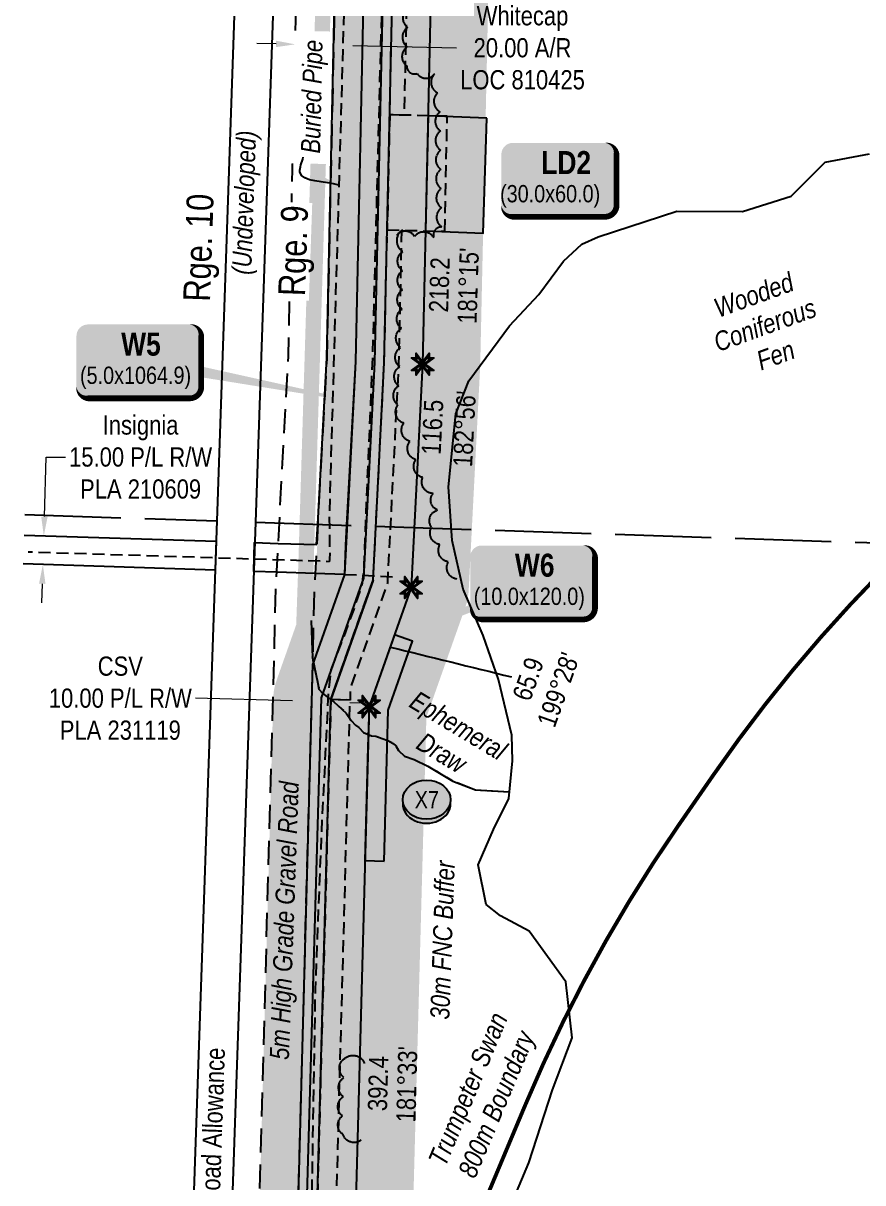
# Model space of a CAD drawing. Extents: x 347027 to 352250, y 6156875 to 6165050.
# Drawn here: x 348867 to 349304, y 6162963 to 6163567 of the extents above; entities that cross this region are included whole.
import ezdxf
from ezdxf.enums import TextEntityAlignment as Align

# ---------------------------------------------------------------- set-up
doc = ezdxf.new("R2010")
doc.units = 0
doc.header["$LTSCALE"] = 5
doc.header["$PDSIZE"] = 20
for name, pattern in [('0', [1, 1, 0]), ('DASHDOT2', [5, 2.5, -1.25, 0, -1.25]), ('foc-ACCESSROAD', [3.75, 2.5, -1.25]), ('foc-TOPO-ephemeral', [6.25, 3.125, -0.625, 0.625, -0.625, 0.625, -0.625]), ('foc-TRAV', [1.875, 1.25, -0.625]), ('foc-UNSURVEYED', [12.5, 10, -2.5]), ('HIDDEN2', [1.875, 1.25, -0.625]), ('UG_PIPE', [1.875, 1.25, -0.625])]:
    doc.linetypes.add(name, pattern=pattern)
doc.layers.get('Defpoints').update_dxf_attribs({"color": 9})
for name, color, linetype in [('AS-PIPE-UG', 44, 'UG_PIPE'), ('AS-PIPE-UG-T', 44, 'Continuous'), ('AS-ROADS', 254, 'Continuous'), ('AS-WILDLIFE', 131, 'DASHDOT2'), ('C-RW', 13, 'Continuous'), ('D-TXT', 6, 'Continuous'), ('F-AR', 190, 'foc-ACCESSROAD'), ('F-RW', 190, 'Continuous'), ('L-BD', 7, 'Continuous'), ('L-MON', 1, 'Continuous'), ('L-ROAD-T', 7, 'Continuous'), ('L-SEC', 7, 'Continuous'), ('L-USEC', 7, 'foc-UNSURVEYED'), ('P-BUFFER-H 30m', 51, 'Continuous'), ('P-BUFFER-T', 40, 'Continuous'), ('P-CROSSINGS', 250, 'Continuous'), ('P-PROPOSED', 10, 'Continuous'), ('P-PROPOSED-H', 21, 'Continuous'), ('P-TEMP-BLOCKS', 250, 'Continuous'), ('P-TEMP-H', 41, 'Continuous'), ('P-TEMP_LOG DECK', 46, 'Continuous'), ('P-TEMP_WORKSPACE', 46, 'Continuous'), ('P-TRAV', 4, 'foc-TRAV'), ('P-WORKAREA', 113, 'Continuous'), ('P-WORKAREA-H', 111, 'Continuous'), ('T-BUSH', 110, '0'), ('T-DRAW', 143, 'foc-TOPO-ephemeral'), ('T-EXISTING TFA', 220, 'HIDDEN2'), ('T-WATER-T', 170, 'Continuous'), ('WETLAND', 143, 'Continuous'), ('WETLAND-T', 146, 'Continuous')]:
    doc.layers.add(name, color=color, linetype=linetype)
for name, color, linetype, lineweight in [('C-RW-T', 13, 'Continuous', 9), ('F-RW-T', 190, 'Continuous', 9), ('T-TEXT', 48, 'Continuous', 18)]:
    doc.layers.add(name, color=color, linetype=linetype, lineweight=lineweight)
doc.layers.add('CSV_Points', color=7, linetype='Continuous', plot=False)
doc.styles.add('100L', font='ARIALN.TTF', dxfattribs={"height": 11})
doc.styles.add('240', font='ARIALN.TTF', dxfattribs={"height": 30})
doc.styles.add('80', font='ARIALN.TTF', dxfattribs={"height": 10})
doc.styles.add('80CG', font='ARIALN.TTF', dxfattribs={"height": 10})
doc.styles.add('80L', font='ARIALN.TTF', dxfattribs={"height": 10})
doc.styles.add('80LS', font='ARIALNI.TTF', dxfattribs={"height": 10})
doc.styles.add('BOLD', font='ARIALNB.TTF')
doc.styles.add('Crossing', font='ARIALN.TTF', dxfattribs={"height": 10})
doc.styles.add('foc-LtypeFont', font='ARIALN.TTF', dxfattribs={"height": 7.35})
doc.linetypes.add('foc-TOPO-flowdirection-NOLINE', pattern='A,0,[">",foc-LtypeFont,S=0.3,R=0,X=0,Y=-0.945],-20,[">",foc-LtypeFont,S=0.3,R=0,X=0,Y=-0.945],0', length=20)
doc.dimstyles.new('Compass 5 000', dxfattribs={"dimscale": 5, "dimtxt": 9, "dimasz": 2, "dimexe": 0.2, "dimexo": 0.0625, "dimgap": 0.5, "dimtad": 0, "dimtih": 1, "dimtoh": 1, "dimzin": 0, "dimdsep": 46, "dimtxsty": '80CG', "dimcen": 0.1, "dimse1": 1, "dimse2": 1, "dimclrd": 256, "dimclrt": 256, "dimaunit": 1, "dimadec": 4, "dimazin": 0, "dimtfac": 0.06, "dimtofl": 0, "dimtmove": 0, "dimatfit": 1, "dimfxl": 0.2, "dimtolj": 1, "dimtzin": 0, "dimlwd": -1, "dimarcsym": 0})

# ---------------------------------------------------------------- blocks, each defined once
blk = doc.blocks.new('*D114')
at = {"layer": 'C-RW-T', "transparency": 16777216}
for p, q in [((349006.76, 6163214.05), (348956.23, 6163215.42)), ((349036.75, 6163213.24), (349046.74, 6163212.97))]:
    blk.add_line(p, q, dxfattribs=at)
for points in [[(349006.81, 6163215.72), (349006.72, 6163212.39), (349016.76, 6163213.78)], [(349036.79, 6163214.91), (349036.7, 6163211.57), (349026.75, 6163213.51)]]:
    blk.add_solid(points, dxfattribs=at)
at = {"layer": 'Defpoints', "color": 0, "transparency": 16777216}
for p in [(349016.76, 6163213.78), (349016.39, 6163200.25), (349026.38, 6163199.97)]:
    blk.add_point(p, dxfattribs=at)
at = {"layer": 'C-RW-T', "transparency": 16777216, "insert": (348917.15, 6163215.42), "char_height": 10, "attachment_point": 5, "style": '80CG'}
blk.add_mtext('\\A1;CSV\\P10.00 P/L R/W\\PPLA 231119', dxfattribs=at)
blk = doc.blocks.new('*D88')
at = {"layer": 'Defpoints', "color": 0, "transparency": 16777216}
for p in [(348954.56, 6163297.57), (348876.82, 6163285.06), (348954.08, 6163282.59)]:
    blk.add_point(p, dxfattribs=at)
at = {"layer": 'F-RW-T', "transparency": 16777216}
for p, q in [((348877.62, 6163310.04), (348878.61, 6163341.04)), ((348878.61, 6163341.04), (348888.61, 6163341.04)), ((348876.5, 6163275.07), (348876.18, 6163265.07))]:
    blk.add_line(p, q, dxfattribs=at)
for points in [[(348875.95, 6163310.1), (348879.29, 6163309.99), (348877.3, 6163300.05)], [(348874.83, 6163275.12), (348878.17, 6163275.01), (348876.82, 6163285.06)]]:
    blk.add_solid(points, dxfattribs=at)
at = {"layer": 'F-RW-T', "transparency": 16777216, "insert": (348927.7, 6163341.04), "char_height": 10, "attachment_point": 5, "style": '80CG'}
blk.add_mtext('\\A1;Insignia\\P15.00 P/L R/W\\PPLA 210609', dxfattribs=at)
blk = doc.blocks.new('*D93')
at = {"layer": 'Defpoints', "color": 0, "transparency": 16777216}
for p in [(349008.8, 6163581.94), (349028.79, 6163581.5), (349028.22, 6163555.65)]:
    blk.add_point(p, dxfattribs=at)
at = {"layer": 'F-RW-T', "transparency": 16777216}
for p, q in [((348998.24, 6163556.31), (348988.24, 6163556.53)), ((349038.22, 6163555.44), (349092.25, 6163554.25))]:
    blk.add_line(p, q, dxfattribs=at)
for points in [[(348998.27, 6163557.98), (348998.2, 6163554.64), (349008.23, 6163556.09)], [(349038.26, 6163557.1), (349038.19, 6163553.77), (349028.22, 6163555.65)]]:
    blk.add_solid(points, dxfattribs=at)
at = {"layer": 'F-RW-T', "transparency": 16777216, "insert": (349126.59, 6163554.25), "char_height": 10, "attachment_point": 5, "style": '80CG'}
blk.add_mtext('\\A1;Whitecap\\P20.00 A/R\\PLOC 810425', dxfattribs=at)
blk = doc.blocks.new('TEMP')
h = blk.add_hatch(color=255)
h.dxf.hatch_style = 1
h.paths.add_polyline_path([(-1.15, -0.67), (-0.67, -0.67), (-0.67, -1.15), (0, -0.25), (0.67, -1.15), (0.67, -0.67), (1.15, -0.67), (0.25, 0), (1.15, 0.67), (0.67, 0.67), (0.67, 1.15), (0, 0.25), (-0.67, 1.15), (-0.67, 0.67), (-1.15, 0.67), (-0.25, 0)])
h = blk.add_hatch(color=1)
h.dxf.hatch_style = 1
h.paths.add_polyline_path([(-0.06, 0), (0.57, -0.85), (0.57, -0.36), (0, 0.06), (-0.85, -0.57), (-0.36, -0.57), (0.06, 0), (-0.57, 0.85), (-0.57, 0.36), (0, -0.06), (0.85, 0.57), (0.36, 0.57)])
at = {"color": 1}
for p, q in [((-0.08, 0), (0.08, 0)), ((0, 0.08), (0, -0.08))]:
    blk.add_line(p, q, dxfattribs=at)
at = {"color": 255, "flags": 128}
blk.add_lwpolyline([(-0.25, 0), (-1.15, 0.67), (-0.67, 0.67), (-0.67, 1.15), (0, 0.25), (0.67, 1.15), (0.67, 0.67), (1.15, 0.67), (0.25, 0), (1.15, -0.67), (0.67, -0.67), (0.67, -1.15), (0, -0.25), (-0.67, -1.15), (-0.67, -0.67), (-1.15, -0.67)], close=True, dxfattribs=at)
at = {"color": 1, "flags": 128}
blk.add_lwpolyline([(-0.08, 0), (-0.85, 0.57), (-0.57, 0.57), (-0.57, 0.85), (0, 0.08), (0.57, 0.85), (0.57, 0.57), (0.85, 0.57), (0.08, 0), (0.85, -0.57), (0.57, -0.57), (0.57, -0.85), (0, -0.08), (-0.57, -0.85), (-0.57, -0.57), (-0.85, -0.57)], close=True, dxfattribs=at)
blk = doc.blocks.new('xing2')
h = blk.add_hatch(color=50)
h.dxf.hatch_style = 1
edge = h.paths.add_edge_path()
edge.add_ellipse((0, 0), major_axis=(-12.5, 0), ratio=0.816297, start_angle=0, end_angle=360)
h = blk.add_hatch(color=250)
h.dxf.hatch_style = 1
edge = h.paths.add_edge_path()
edge.add_ellipse((0, -2.05), major_axis=(-12.5, 0), ratio=0.816297, start_angle=0, end_angle=180)
edge.add_line((12.5, -2.05), (12.5, 0))
edge.add_ellipse((0, 0), major_axis=(-12.5, 0), ratio=0.816297, start_angle=0, end_angle=180, ccw=False)
edge.add_line((-12.5, 0), (-12.5, -2.05))
at = {"color": 250}
blk.add_ellipse((0, 0), major_axis=(-12.5, 0), ratio=0.816297, dxfattribs=at)
blk.add_ellipse((0, -2.05), major_axis=(-12.5, 0), ratio=0.816297, start_param=0, end_param=3.141593, dxfattribs=at)
at = {"color": 250, "style": 'Crossing'}
blk.add_attdef('CROSSING', text='', height=9, dxfattribs=at).set_placement((0.09, 0.02), align=Align.MIDDLE_CENTER)
at = {"color": 250, "style": 'Crossing', "flags": 1}
for tag, p in [('OWNER', (0.09, -12.49)), ('DESCRIPTION', (0.09, -25.77)), ('LOCATION', (0.09, -39.3)), ('DWG_REF', (0.09, -52.84))]:
    blk.add_attdef(tag, text='', height=9, dxfattribs=at).set_placement(p, align=Align.MIDDLE_CENTER)
blk = doc.blocks.new('*U173')
h = blk.add_hatch(color=191)
edge = h.paths.add_edge_path()
edge.add_line((-26.5, -20), (26.5, -20))
edge.add_arc((26.5, -14), 6, 270, 360)
edge.add_line((32.5, -14), (32.5, 12.5))
edge.add_arc((26.5, 12.5), 6, 0, 90)
edge.add_line((26.5, 18.5), (-26.5, 18.5))
edge.add_arc((-26.5, 12.5), 6, 90, 180)
edge.add_line((-32.5, 12.5), (-32.5, -14))
edge.add_arc((-26.5, -14), 6, 180, 270)
at = {"color": 250, "flags": 128}
blk.add_lwpolyline([(-26.5, -20, 3, 3, 0), (26.5, -20, 3, 3, 0.414214), (32.5, -14, 3, 3, 0), (32.5, 12.5, 3, 0, 0.414214), (26.5, 18.5, 0, 0, 0), (-26.5, 18.5, 0, 0, 0.414214), (-32.5, 12.5, 0, 0, 0), (-32.5, -14, 0, 3, 0.414214)], format="xyseb", close=True, dxfattribs=at)
at = {"flags": 128}
blk.add_lwpolyline([(-67.23, -29.66, 0, 7.5, 0), (0, 0, 0, 0, 0)], format="xyseb", dxfattribs=at)
at = {"color": 250}
for tag, p, height, style in [('TEMP_AREA_W1_001', (-9.21, 2.24), 12, 'BOLD'), ('ENTER_TEXT_001', (-30.66, -12.47), 9, '80')]:
    blk.add_attdef(tag, p, '', height=height, dxfattribs=dict(at, style=style))
blk = doc.blocks.new('*U168')
h = blk.add_hatch(color=191)
edge = h.paths.add_edge_path()
edge.add_line((-24, -20), (24, -20))
edge.add_arc((24, -14), 6, 270, 360)
edge.add_line((30, -14), (30, 12.5))
edge.add_arc((24, 12.5), 6, 0, 90)
edge.add_line((24, 18.5), (-24, 18.5))
edge.add_arc((-24, 12.5), 6, 90, 180)
edge.add_line((-30, 12.5), (-30, -14))
edge.add_arc((-24, -14), 6, 180, 270)
at = {"color": 250, "flags": 128}
blk.add_lwpolyline([(-24, -20, 3, 3, 0), (24, -20, 3, 3, 0.414214), (30, -14, 3, 3, 0), (30, 12.5, 3, 0, 0.414214), (24, 18.5, 0, 0, 0), (-24, 18.5, 0, 0, 0.414214), (-30, 12.5, 0, 0, 0), (-30, -14, 0, 3, 0.414214)], format="xyseb", close=True, dxfattribs=at)
at = {"flags": 128}
blk.add_lwpolyline([(-29.93, -10.44, 0, 7.5, 0), (0, 0, 0, 0, 0)], format="xyseb", dxfattribs=at)
at = {"color": 250}
for tag, p, height, style in [('TEMP_AREA_W1_001', (-9.21, 2.24), 12, 'BOLD'), ('ENTER_TEXT_001', (-30.66, -12.47), 9, '80')]:
    blk.add_attdef(tag, p, '', height=height, dxfattribs=dict(at, style=style))
blk = doc.blocks.new('*U213')
h = blk.add_hatch(color=111)
edge = h.paths.add_edge_path()
edge.add_line((-26.5, -20), (26.5, -20))
edge.add_arc((26.5, -14), 6, 270, 360)
edge.add_line((32.5, -14), (32.5, 12.5))
edge.add_arc((26.5, 12.5), 6, 0, 90)
edge.add_line((26.5, 18.5), (-26.5, 18.5))
edge.add_arc((-26.5, 12.5), 6, 90, 180)
edge.add_line((-32.5, 12.5), (-32.5, -14))
edge.add_arc((-26.5, -14), 6, 180, 270)
at = {"color": 250, "flags": 128}
blk.add_lwpolyline([(-26.5, -20, 3, 3, 0), (26.5, -20, 3, 3, 0.414214), (32.5, -14, 3, 3, 0), (32.5, 12.5, 3, 0, 0.414214), (26.5, 18.5, 0, 0, 0), (-26.5, 18.5, 0, 0, 0.414214), (-32.5, 12.5, 0, 0, 0), (-32.5, -14, 0, 3, 0.414214)], format="xyseb", close=True, dxfattribs=at)
at = {"flags": 128}
blk.add_lwpolyline([(124.21, -23.77, 0, 7.5, 0), (0, 0, 0, 0, 0)], format="xyseb", dxfattribs=at)
at = {"color": 250}
for tag, p, height, style in [('TEMP_AREA_W1_001', (-9.21, 2.24), 12, 'BOLD'), ('ENTER_TEXT_001', (-30.66, -12.47), 9, '80')]:
    blk.add_attdef(tag, p, '', height=height, dxfattribs=dict(at, style=style))

msp = doc.modelspace()

# ---------------------------------------------------------------- hatches: boundary and pattern name
at = {"layer": 'P-BUFFER-H 30m'}
h = msp.add_hatch(color=256, dxfattribs=at)
h.dxf.hatch_style = 1
edge = h.paths.add_edge_path()
edge.add_line((350561.679, 6159856.31), (350365.971, 6160285.611))
edge.add_line((350365.971, 6160285.611), (350220.064, 6160604.78))
edge.add_line((350220.064, 6160604.78), (350183.732, 6160605.048))
edge.add_arc((350183.953, 6160635.039), 29.992, 204.532629, 269.57728, ccw=False)
edge.add_line((350156.668, 6160622.586), (350114.564, 6160714.837))
edge.add_line((350114.564, 6160714.837), (349783.39, 6160716.713))
edge.add_arc((349766.947, 6160741.796), 29.992, 269.674035, 303.246523, ccw=False)
edge.add_line((349766.776, 6160711.805), (349618.728, 6160712.647))
edge.add_arc((349618.898, 6160742.639), 29.992, 216.846165, 269.674035, ccw=False)
edge.add_line((349594.897, 6160724.653), (349508.141, 6160840.428))
edge.add_line((349508.141, 6160840.428), (349357.079, 6160871.781))
edge.add_arc((349363.174, 6160901.148), 29.992, 207.256048, 258.274614, ccw=False)
edge.add_line((349336.512, 6160887.412), (348991.208, 6161557.689))
edge.add_arc((349017.87, 6161571.424), 29.992, 178.729833, 207.256048, ccw=False)
edge.add_line((348987.885, 6161572.089), (348997.625, 6162011.367))
edge.add_line((348997.625, 6162011.367), (348940.987, 6162170.886))
edge.add_arc((348969.25, 6162180.921), 29.992, 164.580892, 199.547517, ccw=False)
edge.add_line((348940.338, 6162188.895), (348956.07, 6162245.937))
edge.add_line((348956.07, 6162245.937), (348974.144, 6162772.889))
edge.add_arc((349004.119, 6162771.861), 29.992, 166.391782, 178.035574, ccw=False)
edge.add_line((348974.968, 6162778.918), (348986.248, 6162825.512))
edge.add_line((348986.248, 6162825.512), (348996.803, 6163215.55))
edge.add_arc((349026.784, 6163214.739), 29.992, 160.538831, 178.449874, ccw=False)
edge.add_line((348998.505, 6163224.731), (349019.062, 6163282.907))
edge.add_line((349019.062, 6163282.907), (349024.619, 6163391.279))
edge.add_line((349024.619, 6163391.279), (349029.381, 6163608.615))
edge.add_arc((349059.366, 6163607.958), 29.992, 178.041935, 178.744834, ccw=False)
edge.add_line((349029.392, 6163608.983), (349039.815, 6163913.859))
edge.add_line((349039.815, 6163913.859), (349023.271, 6163975.867))
edge.add_arc((349052.25, 6163983.598), 29.992, 178.001176, 194.938461, ccw=False)
edge.add_line((349022.276, 6163984.644), (349041.614, 6164538.74))
edge.add_arc((349071.588, 6164537.694), 29.992, 88.001176, 178.001176, ccw=False)
edge.add_line((349072.634, 6164567.668), (349092.616, 6164566.97))
edge.add_arc((349091.57, 6164536.996), 29.992, -1.996763, 88.001176, ccw=False)
edge.add_line((349121.544, 6164535.951), (349102.465, 6163988.719))
edge.add_line((349102.465, 6163988.719), (349118.972, 6163926.759))
edge.add_arc((349089.991, 6163919.038), 29.992, -1.955284, 14.917829, ccw=False)
edge.add_line((349119.966, 6163918.014), (349109.338, 6163606.697))
edge.add_line((349109.338, 6163606.697), (349104.563, 6163388.794))
edge.add_arc((349074.578, 6163389.451), 29.992, 357.064459, 358.744834, ccw=False)
edge.add_line((349104.531, 6163387.915), (349098.564, 6163271.561))
edge.add_arc((349068.612, 6163273.097), 29.992, 340.538872, 357.064459, ccw=False)
edge.add_line((349096.89, 6163263.105), (349076.539, 6163205.512))
edge.add_line((349076.539, 6163205.512), (349066.055, 6162818.071))
edge.add_arc((349036.074, 6162818.883), 29.992, 346.396189, 358.449874, ccw=False)
edge.add_line((349065.224, 6162811.828), (349053.905, 6162765.055))
edge.add_line((349053.905, 6162765.055), (349035.804, 6162237.302))
edge.add_arc((349005.829, 6162238.33), 29.992, 344.580892, 358.035574, ccw=False)
edge.add_line((349034.742, 6162230.356), (349021.628, 6162182.809))
edge.add_line((349021.628, 6162182.809), (349076.07, 6162029.474))
edge.add_arc((349047.807, 6162019.439), 29.992, -1.270167, 19.547517, ccw=False)
edge.add_line((349077.791, 6162018.775), (349068.13, 6161583.021))
edge.add_line((349068.13, 6161583.021), (349396.688, 6160945.244))
edge.add_line((349396.688, 6160945.244), (349542.899, 6160914.898))
edge.add_arc((349536.804, 6160885.531), 29.992, 36.846974, 78.274614, ccw=False)
edge.add_line((349560.805, 6160903.517), (349644.01, 6160792.484))
edge.add_line((349644.01, 6160792.484), (349731.34, 6160791.99))
edge.add_arc((349747.777, 6160766.903), 29.992, 89.675558, 123.233168, ccw=False)
edge.add_line((349747.947, 6160796.894), (350146.943, 6160794.635))
edge.add_arc((350146.773, 6160764.643), 29.992, 24.534681, 89.675558, ccw=False)
edge.add_line((350174.057, 6160777.097), (350216.192, 6160684.79))
edge.add_line((350216.192, 6160684.79), (350252.67, 6160684.52))
edge.add_arc((350252.448, 6160654.529), 29.992, 24.544948, 89.57728, ccw=False)
edge.add_line((350279.73, 6160666.988), (350438.731, 6160318.817))
edge.add_line((350438.731, 6160318.817), (350631.522, 6159895.841))
edge.add_line((350631.522, 6159895.841), (350638.648, 6159888.334))
edge.add_arc((350616.895, 6159867.686), 29.992, 24.532495, 43.508368, ccw=False)
edge.add_line((350644.18, 6159880.139), (350902.004, 6159315.244))
edge.add_line((350902.004, 6159315.244), (351126.157, 6158824.124))
edge.add_line((351126.157, 6158824.124), (351234.707, 6158605.614))
edge.add_arc((351207.847, 6158592.27), 29.992, 26.129679, 26.416974, ccw=False)
edge.add_line((351234.774, 6158605.479), (351316.752, 6158438.36))
edge.add_arc((351289.825, 6158425.151), 29.992, 18.811933, 26.129679, ccw=False)
edge.add_line((351318.215, 6158434.822), (351333.914, 6158388.739))
edge.add_arc((351305.524, 6158379.068), 29.992, -91.884012, 18.811933, ccw=False)
edge.add_line((351304.538, 6158349.092), (351283.175, 6158349.794))
edge.add_arc((351284.161, 6158379.77), 29.992, 198.811525, 268.115988, ccw=False)
edge.add_line((351255.771, 6158370.099), (351244.739, 6158402.484))
edge.add_line((351244.739, 6158402.484), (351188.214, 6158484.513))
edge.add_arc((351212.911, 6158501.531), 29.992, 204.539825, 214.570048, ccw=False)
edge.add_line((351185.628, 6158489.075), (351171.897, 6158519.148))
edge.add_arc((351199.18, 6158531.605), 29.992, 183.010425, 204.539825, ccw=False)
edge.add_line((351169.229, 6158530.03), (351167.605, 6158560.922))
edge.add_line((351167.605, 6158560.922), (351054.161, 6158789.274))
edge.add_arc((351081.021, 6158802.618), 29.992, 204.532495, 206.417911, ccw=False)
edge.add_line((351053.737, 6158790.165), (350829.242, 6159282.034))
edge.add_line((350829.242, 6159282.034), (350574.884, 6159839.335))
edge.add_line((350574.884, 6159839.335), (350567.748, 6159846.855))
edge.add_arc((350589.506, 6159867.498), 29.992, 201.903199, 223.493699, ccw=False)
at = {"layer": 'P-PROPOSED-H'}
h = msp.add_hatch(color=256, dxfattribs=at)
h.dxf.hatch_style = 1
h.paths.add_polyline_path([(349071.588, 6164537.694), (349091.57, 6164536.996), (349072.336, 6163985.307), (349089.991, 6163919.038), (349079.357, 6163607.538), (349074.578, 6163389.451), (349068.612, 6163273.097), (349046.686, 6163211.048), (349036.074, 6162818.883), (349024.036, 6162769.138), (349005.829, 6162238.33), (348990.204, 6162181.676), (349047.807, 6162019.439), (349037.976, 6161576.064), (349376.58, 6160918.786), (349536.804, 6160885.531), (349628.943, 6160762.577), (349747.609, 6160761.905), (349747.777, 6160766.903), (350146.773, 6160764.643), (350196.848, 6160654.939), (350252.448, 6160654.529), (350411.449, 6160306.358), (350606.313, 6159878.834), (350616.895, 6159867.686), (350874.72, 6159302.791), (351099.077, 6158811.223), (351207.847, 6158592.27), (351289.825, 6158425.151), (351305.524, 6158379.068), (351284.161, 6158379.77), (351271.791, 6158416.084), (351212.911, 6158501.531), (351199.18, 6158531.605), (351197.229, 6158568.702), (351081.021, 6158802.618), (350856.526, 6159294.487), (350600.089, 6159856.344), (350589.506, 6159867.498), (350393.255, 6160298.066), (350239.396, 6160634.63), (350183.953, 6160635.039), (350133.893, 6160744.72), (349767.107, 6160746.798), (349766.947, 6160741.796), (349618.898, 6160742.639), (349525.341, 6160867.49), (349363.174, 6160901.148), (349017.87, 6161571.424), (349027.731, 6162016.21), (348969.25, 6162180.921), (348985.923, 6162241.373), (349004.119, 6162771.861), (349016.143, 6162821.534), (349026.784, 6163214.739), (349048.792, 6163277.021), (349054.595, 6163390.182), (349059.366, 6163607.958), (349069.942, 6163917.287), (349052.25, 6163983.598), (349071.588, 6164537.694), (349091.57, 6164536.996)])
at = {"layer": 'P-TEMP-H'}
h = msp.add_hatch(color=256, dxfattribs=at)
h.dxf.hatch_style = 1
h.paths.add_polyline_path([(349107.994, 6163517.682), (349077.415, 6163518.92), (349076.104, 6163458.949), (349106.072, 6163457.725)])
h = msp.add_hatch(color=256, dxfattribs=at)
h.dxf.hatch_style = 1
h.paths.add_polyline_path([(349054.509, 6163130.576), (349056.11, 6163189.727), (349056.637, 6163209.202), (349069.354, 6163245.183), (349059.928, 6163248.514), (349046.686, 6163211.048), (349046.117, 6163189.998), (349044.516, 6163130.846)])

# ---------------------------------------------------------------- linework, layer by layer
at = {"layer": 'AS-ROADS', "const_width": 7.998, "flags": 128}
msp.add_lwpolyline([(349013.377, 6164581.778), (349009.586, 6164537.537), (349008.951, 6164509.902), (349010.53, 6164486.983), (349011.878, 6164475.372), (349013.561, 6164460.078), (349016.457, 6164442.312), (349020.38, 6164424.222), (349035.41, 6164379.33), (349038.193, 6164371.006), (349043.684, 6164348.59), (349045.973, 6164328.386), (349046.188, 6164308.731), (349038.09, 6164077.297), (349032.317, 6163892.31), (349013.884, 6163286.376), (349004.496, 6163016.646), (349000.388, 6162847.2)], dxfattribs=at)
at = {"layer": 'AS-WILDLIFE', "const_width": 2, "flags": 128}
msp.add_lwpolyline([(349021.65, 6162177.75), (349016.106, 6162231.343), (349014.033, 6162254.653), (349012.645, 6162278.014), (349011.945, 6162301.405), (349011.933, 6162324.807), (349012.609, 6162348.199), (349013.972, 6162371.561), (349016.022, 6162394.872), (349018.756, 6162418.114), (349022.173, 6162441.265), (349026.269, 6162464.306), (349031.04, 6162487.216), (349036.483, 6162509.976), (349035.232, 6162559.327), (349035.272, 6162579.59), (349037.27, 6162640.526), (349038.244, 6162661.689), (349039.778, 6162682.818), (349041.872, 6162703.899), (349044.523, 6162724.917), (349047.73, 6162745.858), (349050.728, 6162763.839), (349054.849, 6162786.533), (349059.623, 6162809.099), (349065.045, 6162831.518), (349071.112, 6162853.771), (349077.817, 6162875.84), (349085.157, 6162897.707), (349093.124, 6162919.352), (349101.712, 6162940.759), (349128.049, 6163003.562), (349137.585, 6163025.385), (349147.767, 6163046.914), (349158.586, 6163068.13), (349170.031, 6163089.015), (349182.093, 6163109.55), (349194.761, 6163129.716), (349208.024, 6163149.496), (349226.234, 6163175.798), (349239.423, 6163194.288), (349253.138, 6163212.392), (349267.367, 6163230.095), (349282.098, 6163247.381), (349297.32, 6163264.238), (349313.019, 6163280.651), (349329.184, 6163296.606), (349345.799, 6163312.09), (349361.873, 6163329.258), (349378.447, 6163345.942), (349395.509, 6163362.128), (349413.043, 6163377.801), (349431.033, 6163392.948), (349449.465, 6163407.556), (349468.32, 6163421.611), (349487.585, 6163435.101), (349507.24, 6163448.014), (349527.269, 6163460.34), (349547.655, 6163472.066), (349568.379, 6163483.184), (349595.351, 6163497.17), (349616.179, 6163507.61), (349637.312, 6163517.417), (349658.731, 6163526.584), (349680.416, 6163535.101), (349702.348, 6163542.96), (349724.507, 6163550.155), (349746.873, 6163556.679), (349751.105, 6163580.221), (349756.042, 6163603.625), (349761.677, 6163626.871), (349768.007, 6163649.938), (349775.026, 6163672.804), (349782.727, 6163695.449), (349791.104, 6163717.854), (349800.148, 6163739.997), (349809.852, 6163761.859), (349820.208, 6163783.421), (349831.205, 6163804.662), (349853.183, 6163845.621), (349865.138, 6163867.1), (349877.746, 6163888.201), (349890.998, 6163908.905), (349904.879, 6163929.192), (349914.13, 6163941.858)], dxfattribs=at)
at = {"layer": 'CSV_Points'}
msp.add_point((349020.49, 6163221.014), dxfattribs=at)
at = {"layer": 'F-AR', "flags": 128}
msp.add_lwpolyline([(348989.348, 6162941.22), (348998.293, 6163275.967), (348999.964, 6163306.708), (349004.68, 6163393.467), (349009.399, 6163609.408), (349017.76, 6163855.348), (349017.864, 6163858.32), (349018.562, 6163878.309), (349019.085, 6163893.29), (349019.434, 6163903.28), (349026.691, 6164111.01), (349033.071, 6164293.661), (349032.763, 6164343.972), (349026.039, 6164373.186), (349024.198, 6164377.679), (349026.128, 6164433.91), (349030.432, 6164415.209), (349045.159, 6164379.258), (349052.744, 6164346.303), (349053.067, 6164293.372), (349046.674, 6164110.345), (349039.427, 6163902.886), (349039.078, 6163892.896), (349038.555, 6163877.908), (349037.743, 6163854.658), (349029.387, 6163608.85), (349024.663, 6163392.706), (349019.952, 6163306.043), (349018.273, 6163275.156), (349006.825, 6162846.78), (349010.223, 6162824.497), (349029.972, 6162794.301), (349062.709, 6162773.09), (349100.872, 6162750.46), (349139.141, 6162735.133), (349174.225, 6162722.703), (349246.007, 6162720.576), (349291.367, 6162721.486), (349322.249, 6162715.603), (349346.333, 6162690.726), (349363.253, 6162667.076), (349368.404, 6162632.033), (349376.939, 6162596.923), (349389.723, 6162569.319), (349433.866, 6162517.196), (349458.897, 6162486.29), (349463.415, 6162480.721), (349481.148, 6162445.302), (349493.58, 6162376.208), (349497.958, 6162334.66), (349477.783, 6162335.328), (349473.771, 6162373.386), (349461.98, 6162438.926), (349446.51, 6162469.824), (349432.455, 6162487.166), (349418.467, 6162504.441), (349372.717, 6162558.461), (349357.972, 6162590.297), (349348.756, 6162628.209), (349344.175, 6162659.378), (349330.935, 6162677.884), (349312.287, 6162697.146), (349289.679, 6162701.454), (349245.912, 6162700.575), (349170.501, 6162702.81), (349132.083, 6162716.421), (349092.003, 6162732.473), (349052.169, 6162756.093), (349015.553, 6162779.82), (348991.111, 6162817.188), (348986.79, 6162845.53), (348987.986, 6162890.252)], dxfattribs=at)
at = {"layer": 'F-RW'}
for points in [[(349044.376, 6163608.379), (349039.61, 6163390.784), (349034.943, 6163305.544), (349034.364, 6163294.953), (349033.927, 6163279.964), (349018.562, 6163280.471), (348998.574, 6163281.132), (348998.574, 6163281.132), (348986.59, 6163281.528), (348987.105, 6163296.515), (348999.388, 6163296.109), (349019.376, 6163295.449), (349019.952, 6163306.043), (349024.663, 6163392.706), (349029.387, 6163608.85)], [(348867.088, 6163300.355), (348967.004, 6163297.18), (348966.49, 6163282.192), (348866.575, 6163285.391)]]:
    msp.add_lwpolyline(points, dxfattribs=at)
at = {"layer": 'L-SEC'}
for p, q in [((348994.961, 6164112.066), (348967.368, 6163307.792)), ((349015.061, 6164111.376), (348987.468, 6163307.102)), ((348967.368, 6163307.792), (348939.777, 6162503.516)), ((348987.468, 6163307.102), (348959.877, 6162502.826))]:
    msp.add_line(p, q, dxfattribs=at)
at = {"layer": 'L-USEC'}
for p, q in [((348867.456, 6163311.081), (348967.367, 6163307.769)), ((348987.468, 6163307.102), (349792.112, 6163280.427))]:
    msp.add_line(p, q, dxfattribs=at)
at = {"layer": 'P-TEMP_LOG DECK'}
msp.add_lwpolyline([(349107.994, 6163517.682), (349077.415, 6163518.92), (349076.104, 6163458.949), (349106.072, 6163457.725)], close=True, dxfattribs=at)
at = {"layer": 'P-TEMP_WORKSPACE', "flags": 128}
msp.add_lwpolyline([(349048.792, 6163277.021), (349026.784, 6163214.739)], dxfattribs=at)
msp.add_lwpolyline([(349054.509, 6163130.576), (349056.11, 6163189.727), (349056.637, 6163209.202), (349069.354, 6163245.183), (349059.928, 6163248.514), (349046.686, 6163211.048), (349046.117, 6163189.998), (349044.516, 6163130.846)], close=True, dxfattribs=at)
at = {"layer": 'P-TRAV'}
msp.add_line((349033.927, 6163279.964), (349058.888, 6163278.684), dxfattribs=at)
at = {"layer": 'T-BUSH', "flags": 128}
for points in [[(349109.702, 6163839.635, 0.5205671), (349099.766, 6163838.503, 0.5205671), (349094.333, 6163832.242, 0.5205671), (349084.383, 6163833.238, 0.5205671), (349075.541, 6163832.964, 0.5205671), (349075.195, 6163822.97, 0.5205671), (349074.848, 6163812.976, 0.5205671), (349078.359, 6163807.005, 0.5205671), (349081.65, 6163797.741, 0.5205671), (349083.55, 6163787.933, 0.5205671), (349077.466, 6163784.331, 0.5205671), (349073.686, 6163777.703, 0.5205671), (349073.31, 6163767.71, 0.5205671), (349072.934, 6163757.717, 0.5205671), (349073.089, 6163747.728, 0.5205671), (349073.299, 6163737.741, 0.5205671), (349072.832, 6163727.752, 0.5205671), (349072.365, 6163717.763, 0.5205671), (349075.115, 6163710.698, 0.5205671), (349074.389, 6163700.725, 0.5205671), (349073.663, 6163690.751, 0.5205671), (349072.937, 6163680.777, 0.5205671), (349071.338, 6163671.918, 0.5205671), (349068.541, 6163664.799, 0.5205671), (349068.348, 6163654.802, 0.5205671), (349068.233, 6163644.803, 0.5205671), (349068.117, 6163634.803, 0.5205671), (349068.001, 6163624.804, 0.5205671), (349067.886, 6163614.805, 0.5205671), (349067.77, 6163604.805, 0.5205671), (349067.534, 6163594.809, 0.5205671), (349067.181, 6163584.816, 0.5205671), (349066.964, 6163574.818, 0.5205671), (349066.748, 6163564.82, 0.5205671), (349066.531, 6163554.823, 0.5205671), (349066.315, 6163544.825, 0.5205671), (349071.703, 6163540.877, 0.5205671), (349080.79, 6163540.733, 0.5205671), (349082.377, 6163530.859, 0.5205671), (349083.671, 6163520.961, 0.5205671), (349083.808, 6163510.962, 0.5205671), (349083.946, 6163500.962, 0.5205671), (349084.083, 6163490.963, 0.5205671), (349084.221, 6163480.964, 0.5205671), (349084.359, 6163470.965, 0.5205671), (349084.496, 6163460.966, 0.5205671), (349080.378, 6163455.424, 0.5205671), (349070.396, 6163456.022, 0.5205671), (349061.013, 6163456.584, 0.5205671)], [(349092.306, 6163277.494, -0.5205671), (349087.941, 6163286.492, -0.5205671), (349083.577, 6163295.489, -0.5205671), (349079.212, 6163304.486, -0.5205671), (349082.391, 6163313.496, -0.5205671), (349080.059, 6163322.063, -0.5205671), (349074.564, 6163330.418, -0.5205671), (349071.002, 6163339.703, -0.5205671), (349067.907, 6163349.211, -0.5205671), (349064.811, 6163358.72, -0.5205671), (349061.715, 6163368.229, -0.5205671), (349062.136, 6163378.2, -0.5205671), (349062.666, 6163388.186, -0.5205671), (349063.109, 6163398.176, -0.5205671), (349063.507, 6163408.168, -0.5205671), (349063.905, 6163418.16, -0.5205671), (349064.063, 6163428.158, -0.5205671), (349064.125, 6163438.158, -0.5205671), (349064.188, 6163448.158, -0.5205671), (349064.26, 6163459.572, -0.5205671)], [(349042.586, 6162985.218, -0.5205671), (349033.055, 6162988.245, -0.5205671), (349032.845, 6162997.82, -0.5205671), (349033.228, 6163007.813, -0.5205671), (349033.611, 6163017.806, -0.5205671), (349033.994, 6163027.798, -0.5205671), (349044.326, 6163025.147, -0.5205671)]]:
    msp.add_lwpolyline(points, format="xyb", dxfattribs=at)
at = {"layer": 'T-DRAW', "linetype": 'foc-TOPO-flowdirection-NOLINE', "flags": 128}
msp.add_lwpolyline([(349016.581, 6163255.918), (349017.143, 6163236.43), (349019.966, 6163223.103), (349020.506, 6163220.223), (349022.399, 6163217.992), (349025.049, 6163215.935), (349028.316, 6163213.591), (349034.734, 6163207.681), (349037.284, 6163203.793), (349039.638, 6163201.423), (349041.352, 6163200.101), (349043.863, 6163197.583), (349048.026, 6163195.875), (349050.166, 6163195.632), (349053.551, 6163194.51), (349056.479, 6163193.376), (349059.263, 6163191.932), (349060.673, 6163190.602), (349062.037, 6163188.203), (349065.17, 6163185.246), (349070.247, 6163183.564), (349077.356, 6163180.112), (349090.382, 6163172.259), (349102.093, 6163167.721), (349119.798, 6163166.708)], dxfattribs=at)
at = {"layer": 'T-DRAW', "flags": 128}
msp.add_lwpolyline([(349016.581, 6163255.918), (349017.143, 6163236.43), (349019.966, 6163223.103), (349020.506, 6163220.223), (349022.399, 6163217.992), (349025.049, 6163215.935), (349028.316, 6163213.591), (349034.734, 6163207.681), (349037.284, 6163203.793), (349039.638, 6163201.423), (349041.352, 6163200.101), (349043.863, 6163197.583), (349048.026, 6163195.875), (349050.166, 6163195.632), (349053.551, 6163194.51), (349056.479, 6163193.376), (349059.263, 6163191.932), (349060.673, 6163190.602), (349062.037, 6163188.203), (349065.17, 6163185.246), (349070.247, 6163183.564), (349077.356, 6163180.112), (349090.382, 6163172.259), (349102.093, 6163167.721), (349119.798, 6163166.708)], dxfattribs=at)
at = {"layer": 'T-EXISTING TFA', "flags": 128}
for points in [[(349064.921, 6163519.193), (349057.425, 6163519.357), (349059.366, 6163607.958), (349068.575, 6163877.317), (349076.275, 6163877.166), (349066.862, 6163607.748)], [(349063.607, 6163459.222), (349062.087, 6163389.881), (349056.224, 6163275.55), (349036.955, 6163221.017), (349036.778, 6163214.468), (349026.784, 6163214.739), (349048.792, 6163277.021), (349054.595, 6163390.182), (349056.111, 6163459.387)], [(349028.407, 6162905.134), (349036.778, 6163214.468), (349026.784, 6163214.739), (349018.413, 6162905.404), (349028.407, 6162905.134)]]:
    msp.add_lwpolyline(points, close=True, dxfattribs=at)
at = {"layer": 'T-EXISTING TFA'}
msp.add_lwpolyline([(349087.41, 6163518.701), (349057.425, 6163519.357), (349056.111, 6163459.387), (349086.097, 6163458.73)], close=True, dxfattribs=at)
at = {"layer": 'WETLAND'}
msp.add_lwpolyline([(349118.463, 6162946.182), (349129.87, 6162973.329), (349142.179, 6163011.473), (349152.368, 6163038.585), (349149.089, 6163067.747), (349130.047, 6163094.016), (349115.185, 6163102.12), (349107.701, 6163107.999), (349103.45, 6163128.6), (349111.449, 6163147.115), (349119.518, 6163163.195), (349121.392, 6163182.753), (349121.006, 6163196.151), (349114.073, 6163225.207), (349106.098, 6163248.138), (349095.651, 6163272.217), (349090.042, 6163297.654), (349088.016, 6163325.633), (349091.799, 6163363.531), (349098.615, 6163380.793), (349119.731, 6163409.439), (349135.108, 6163425.73), (349148.014, 6163443.168), (349157.512, 6163451.975), (349165.932, 6163455.875), (349206.993, 6163469.249), (349241.132, 6163469.015), (349266.499, 6163477.061), (349284.277, 6163494.639), (349307.313, 6163498.961)], dxfattribs=at)

# ---------------------------------------------------------------- block references
at = {"layer": 'L-MON', "xscale": 4.998775000000006, "yscale": 4.998775000000006, "zscale": 4.998775000000006}
for p in [(349074.578, 6163389.451), (349068.612, 6163273.097), (349046.686, 6163211.048)]:
    msp.add_blockref('TEMP', p, dxfattribs=at)
at = {"layer": 'P-CROSSINGS', "xscale": 0.9994927142757499, "yscale": 0.9994927142757499, "zscale": 0.9994927142757499}
msp.add_blockref('xing2', (349076.677, 6163162.585), dxfattribs=at).add_auto_attribs({'CROSSING': 'X7'})
at = {"layer": 'P-TEMP-BLOCKS'}
for name, p, xscale, yscale, zscale, values in [('*U168', (349145.562, 6163486.253), 0.999755, 0.999755, 0.999755, {'TEMP_AREA_W1_001': 'LD2', 'ENTER_TEXT_001': '(30.0x60.0)'}), ('*U213', (348926.803, 6163391.667), 0.99973765, 0.99973765, 0.99973765, {'TEMP_AREA_W1_001': 'W5', 'ENTER_TEXT_001': '(5.0x1064.9)'}), ('*U173', (349131.849, 6163276.497), 0.999755, 0.999755, 0.999755, {'TEMP_AREA_W1_001': 'W6', 'ENTER_TEXT_001': '(10.0x120.0)'})]:
    msp.add_blockref(name, p, dxfattribs=dict(at, xscale=xscale, yscale=yscale, zscale=zscale)).add_auto_attribs(values)

# ---------------------------------------------------------------- texts
at = {"layer": 'AS-WILDLIFE', "insert": (349106.599, 6163006.567), "char_height": 9.99755, "attachment_point": 5, "rotation": 67.248622, "style": '240'}
msp.add_mtext_dynamic_manual_height_columns('{\\fArial Narrow|b0|i1|c0|p34; Trumpeter Swan\\P800m Boundary}', width=87.69993, gutter_width=45.011, heights=[0], dxfattribs=at)
at = {"layer": 'D-TXT', "color": 3, "style": '80L'}
msp.add_text('Rge. 10', height=13.9966, rotation=88.034797, dxfattribs=at).set_placement((348963.852, 6163421.879))
at = {"layer": 'L-BD', "color": 6, "style": '80L'}
for s, rotation, p in [("181°15'", 88.1635, (349098.272, 6163430.316)), ('218.2', 88.1635, (349083.284, 6163430.797)), ("181°33'", 88.4499, (349066.364, 6163014.289)), ('392.4', 88.4499, (349051.374, 6163014.695))]:
    msp.add_text(s, height=9.9974, rotation=rotation, dxfattribs=at).set_placement(p, align=Align.MIDDLE)
at = {"layer": 'L-BD', "color": 6, "insert": (349074.702, 6163356.901), "char_height": 9.99738, "width": 26.28698, "attachment_point": 2, "rotation": 87.064459, "style": '80L', "bg_fill": 1, "box_fill_scale": 1, "bg_fill_color": 51, "bg_fill_transparency": 0}
msp.add_mtext("116.5 182{\\C2;°}56'", dxfattribs=at)
at = {"layer": 'L-BD', "color": 6, "insert": (349124.765, 6163227.11), "char_height": 9.99738, "width": 34.08112, "attachment_point": 2, "rotation": 70.5354, "style": '80L'}
msp.add_mtext("65.9 199°28'", dxfattribs=at)
at = {"layer": 'L-ROAD-T', "style": '80L'}
msp.add_text('Government Road Allowance', height=9.99755, rotation=88.03639, dxfattribs=at).set_placement((348964.104, 6162958.965), align=Align.MIDDLE_CENTER)
at = {"layer": 'P-BUFFER-T', "insert": (349078.475, 6163047.873), "char_height": 9.99755, "attachment_point": 1, "rotation": 88.035574, "style": '80L'}
msp.add_mtext_dynamic_manual_height_columns('\\pi0.37469;{\\fArial Narrow|b0|i1|c0|p34;30m FNC Buffer}', width=83.85316, gutter_width=50.012, heights=[0], dxfattribs=at)
at = {"layer": 'T-TEXT', "style": '80LS'}
msp.add_text('(Undeveloped)', height=9.99755, rotation=88.03639, dxfattribs=at).set_placement((348981.575, 6163473.63), align=Align.MIDDLE_CENTER)
at = {"layer": 'T-TEXT', "insert": (348994.905, 6163026.797), "char_height": 9.99755, "attachment_point": 1, "rotation": 87.950373, "style": '100L'}
msp.add_mtext_dynamic_manual_height_columns('\\pi0.48467;{\\fArial Narrow|b0|i1|c0|p34;5m High Grade Gravel Road}', width=145.87244, gutter_width=55.013, heights=[0], dxfattribs=at)
at = {"layer": 'T-WATER-T', "insert": (349070.07, 6163220.996), "char_height": 9.99755, "attachment_point": 1, "rotation": 328.916741, "style": '100L'}
msp.add_mtext_dynamic_manual_height_columns('\\pi2.3117;{\\fArial Narrow|b0|i1|c0|p34;Ephemeral \\P\\pi16.575;Draw}', width=59.93733, gutter_width=55.013, heights=[0], dxfattribs=at)
at = {"layer": 'WETLAND-T', "insert": (349218.813, 6163420.591), "char_height": 10, "attachment_point": 1, "rotation": 20, "style": '80L'}
msp.add_mtext_dynamic_manual_height_columns('\\pi6.844;{\\fArial Narrow|b0|i1|c0|p34;Wooded \\P\\pi0.57521;Coniferous \\P\\pi18.287;Fen}', width=55.48194, gutter_width=50.012, heights=[0], dxfattribs=at)

# ---------------------------------------------------------------- dimensions: what is measured, and where the dimension line sits
at = {"layer": 'C-RW-T', "color": 2}
dim = msp.add_linear_dim(base=(349016.757, 6163213.781), p1=(349026.384, 6163199.975), p2=(349016.391, 6163200.245), angle=178.449874, text='CSV\\P10.00 P/L R/W\\PPLA 231119', dimstyle='Compass 5 000', dxfattribs=at)
dim.commit()
dim.dimension.update_dxf_attribs({"geometry": '*D114', "text_midpoint": (348917.145, 6163215.418), "dimtype": 161})
at = {"layer": 'F-RW-T'}
dim = msp.add_linear_dim(base=(348876.82, 6163285.063), p1=(348954.565, 6163297.575), p2=(348954.085, 6163282.589), angle=268.166245, text='Insignia\\P15.00 P/L R/W\\PPLA 210609', dimstyle='Compass 5 000', dxfattribs=at)
dim.commit()
dim.dimension.update_dxf_attribs({"geometry": '*D88', "text_midpoint": (348927.698, 6163341.043), "dimtype": 161})

# ---------------------------------------------------------------- leaders
at = {"layer": 'L-BD', "color": 2, "path_type": 1}
msp.add_leader([(349057.659, 6163242.095), (349120.835, 6163226.527)], dimstyle='Compass 5 000', override={"dimgap": 0.5, "dimtad": 0}, dxfattribs=at)

# ---------------------------------------------------------------- next in the draw order: texts
at = {"layer": 'D-TXT', "color": 3, "insert": (348999.334, 6163425.225), "char_height": 13.9966, "width": 46.65517, "attachment_point": 1, "rotation": 88.034797, "style": '80L', "bg_fill": 3, "box_fill_scale": 1.15, "bg_fill_color": 256, "bg_fill_true_color": 256, "bg_fill_transparency": 0}
msp.add_mtext('Rge. 9', dxfattribs=at)

# ---------------------------------------------------------------- next in the draw order: linework, layer by layer
at = {"layer": 'AS-PIPE-UG', "flags": 128}
msp.add_lwpolyline([(349083.487, 6163909.335), (349053.022, 6163910.203), (349048.08, 6163910.265), (349046.098, 6163909.401), (349045.512, 6163907.994), (349045.084, 6163904.277), (349044.534, 6163896.411), (349042.137, 6163837.931), (349035.592, 6163643.129), (349025.946, 6163310.601), (349026.191, 6163291.137), (349026.029, 6163287.754), (349025.941, 6163286.474), (349021.45, 6163286.791), (348869.094, 6163291.547)], dxfattribs=at)

# ---------------------------------------------------------------- next in the draw order: texts
at = {"layer": 'AS-PIPE-UG-T', "insert": (349011.184, 6163499.033), "char_height": 9.99755, "attachment_point": 1, "rotation": 88.748054, "style": '80L', "bg_fill": 2}
msp.add_mtext_dynamic_manual_height_columns('\\pi0.31337;{\\fArial Narrow|b0|i1|c0|p34;Buried Pipe}', width=59.05035, gutter_width=50.012, heights=[0], dxfattribs=at)

# ---------------------------------------------------------------- next in the draw order: hatches: boundary and pattern name
at = {"layer": 'P-WORKAREA-H'}
h = msp.add_hatch(color=256, dxfattribs=at)
h.dxf.hatch_style = 1
h.paths.add_polyline_path([(349010.381, 6162824.254), (349015.067, 6162817.09), (349016.143, 6162821.534), (349026.784, 6163214.739), (349048.792, 6163277.021), (349054.595, 6163390.182), (349059.366, 6163607.958), (349068.575, 6163877.317), (349063.577, 6163877.415), (349054.369, 6163608.098), (349049.599, 6163390.365), (349043.837, 6163278.002), (349021.808, 6163215.661)])

# ---------------------------------------------------------------- next in the draw order: linework, layer by layer
at = {"layer": 'AS-PIPE-UG', "flags": 128}
msp.add_lwpolyline([(350606.233, 6159822.139), (350581.856, 6159876.103), (350566.294, 6159911.063), (350525.485, 6160000.319), (350489.242, 6160081.675), (350451.621, 6160162.819), (350393.162, 6160290.907), (350342.291, 6160403.923), (350307.912, 6160478.514), (350271.854, 6160556.687), (350225.734, 6160657.228), (350183.694, 6160750.235), (350178.989, 6160760.653), (350176.652, 6160765.131), (350174.165, 6160767.084), (350169.149, 6160767.253), (350159.026, 6160766.921), (350131.252, 6160766.156), (350038.434, 6160766.884), (349962.199, 6160767.153), (349911.572, 6160767.319), (349821.111, 6160768.301), (349768.205, 6160768.17), (349704.173, 6160766.324), (349645.277, 6160766.557), (349615.536, 6160766.894), (349602.678, 6160766.995), (349595.354, 6160767.123), (349591.057, 6160767.235), (349585.535, 6160768.048), (349582.122, 6160772.777), (349574.905, 6160783.175), (349560.098, 6160802.908), (349541.923, 6160826.232), (349527.078, 6160845.883), (349522.007, 6160852.699), (349517.984, 6160857.478), (349509.628, 6160859.383), (349501.753, 6160861.328), (349458.035, 6160870.269), (349397.689, 6160882.358), (349372.382, 6160887.911), (349363.03, 6160889.734), (349359.052, 6160890.461), (349355.841, 6160893.738), (349350.972, 6160902.952), (349326.169, 6160951.045), (349297.167, 6161008.625), (349263.323, 6161077.612), (349237.273, 6161132.678), (349206.647, 6161191.52), (349124.944, 6161351.368), (349033.772, 6161527.891), (349019.97, 6161555.459), (349012.16, 6161570.787), (349010.934, 6161579.501), (349012.873, 6161640.399), (349016.169, 6161754.347), (349018.203, 6161852.355), (349019.66, 6161927.098), (349021.134, 6162005.991), (349020.773, 6162015.835), (349016.857, 6162029.396), (348976.215, 6162143.455), (348970.748, 6162158.469), (348968.334, 6162166.274), (348964.911, 6162175.797), (348964.201, 6162182.671), (348966.936, 6162196.511), (348979.042, 6162236.427), (348979.873, 6162248.389), (348980.402, 6162266.585), (348981.091, 6162296.204), (348982.412, 6162332.921), (348996.658, 6162748.658), (348994.563, 6162773.577), (348996.214, 6162780.969), (348998.701, 6162789.867), (349000.157, 6162796.317), (349009.301, 6162832.048), (349010.858, 6162838.707), (349012.97, 6162849.73), (349016.052, 6162901.998), (349018.784, 6163063.771), (349022.035, 6163145.951), (349025.679, 6163219.387), (349026.925, 6163230.185), (349029.068, 6163235.561), (349033.709, 6163247.646), (349038.683, 6163261.26), (349043.091, 6163274.224), (349044.189, 6163284.381), (349045.101, 6163310.608), (349048.614, 6163392.995), (349052.321, 6163534.578), (349055.417, 6163647.465), (349059.034, 6163750.988), (349061.617, 6163816.331), (349060.481, 6163826.642), (349058.231, 6163843.244), (349056.507, 6163864.63), (349059.206, 6163928.427), (349055.245, 6163953.174), (349047.717, 6163973.031), (349047.366, 6163984.451), (349047.801, 6164003.503), (349048.981, 6164029.197), (349049.861, 6164060.916), (349053.619, 6164118.51), (349056.581, 6164219.829), (349059.451, 6164307.086), (349063.279, 6164397.644), (349064.376, 6164460.371), (349063.394, 6164486.11)], dxfattribs=at)
at = {"layer": 'C-RW', "flags": 128}
msp.add_lwpolyline([(349016.143, 6162821.534), (349026.784, 6163214.739), (349048.792, 6163277.021), (349054.595, 6163390.182), (349059.366, 6163607.958), (349069.942, 6163917.287), (349052.25, 6163983.598), (349071.588, 6164537.694), (349061.58, 6164537.573), (349041.608, 6163965.311), (349054.888, 6163915.535), (349044.376, 6163608.379), (349039.61, 6163390.784), (349033.927, 6163279.964), (349017.272, 6163232.832), (349006.825, 6162846.78)], dxfattribs=at)
at = {"layer": 'P-PROPOSED', "flags": 128}
msp.add_lwpolyline([(349016.143, 6162821.534), (349026.784, 6163214.739), (349048.792, 6163277.021), (349054.595, 6163390.182), (349059.366, 6163607.958), (349069.942, 6163917.287), (349052.25, 6163983.598), (349071.588, 6164537.694), (349091.57, 6164536.996), (349071.588, 6164537.694), (349091.57, 6164536.996), (349072.336, 6163985.307), (349089.991, 6163919.038), (349079.357, 6163607.538), (349074.578, 6163389.451), (349068.612, 6163273.097), (349046.686, 6163211.048), (349036.074, 6162818.883)], dxfattribs=at)
at = {"layer": 'P-WORKAREA', "flags": 128}
msp.add_lwpolyline([(349015.067, 6162817.09), (349016.143, 6162821.534), (349026.784, 6163214.739), (349048.792, 6163277.021), (349054.595, 6163390.182), (349059.366, 6163607.958), (349068.575, 6163877.317), (349063.577, 6163877.415), (349054.369, 6163608.098), (349049.599, 6163390.365), (349043.837, 6163278.002), (349021.808, 6163215.661), (349010.381, 6162824.254)], close=True, dxfattribs=at)

# ---------------------------------------------------------------- next in the draw order: dimensions: what is measured, and where the dimension line sits
at = {"layer": 'F-RW-T'}
dim = msp.add_linear_dim(base=(349028.224, 6163555.653), p1=(349008.798, 6163581.94), p2=(349028.789, 6163581.503), angle=358.748054, text='Whitecap\\P20.00 A/R\\PLOC 810425', dimstyle='Compass 5 000', dxfattribs=at)
dim.commit()
dim.dimension.update_dxf_attribs({"geometry": '*D93', "text_midpoint": (349126.588, 6163554.254), "dimtype": 161})

# ---------------------------------------------------------------- next in the draw order: leaders
at = {"layer": 'AS-PIPE-UG-T', "path_type": 1}
msp.add_leader([(349030.94, 6163482.763), (349010.676, 6163489.636), (349012.396, 6163497.249)], dimstyle='Compass 5 000', override={"dimgap": 0.5, "dimtad": 0}, dxfattribs=at)

doc.saveas('drawing.dxf')
